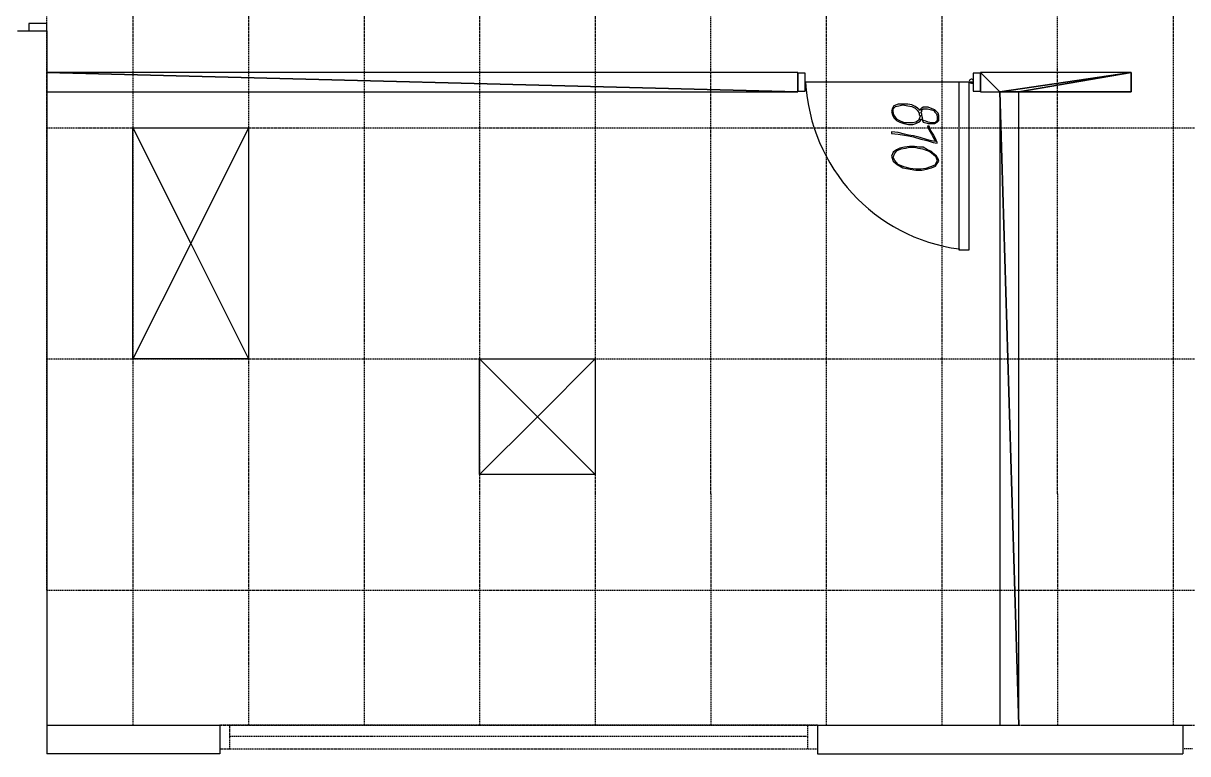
# Model space of a CAD drawing. Header units: millimetres. Extents: x -105583 to -84239, y 226362 to 247787.
# Drawn here: x -99809 to -93764, y 229501 to 233292 of the extents above; entities that cross this region are included whole.
import ezdxf

# ---------------------------------------------------------------- set-up
doc = ezdxf.new("R2010")
doc.units = ezdxf.units.MM
doc.header["$LTSCALE"] = 25.4
doc.linetypes.add('HIDDEN', pattern=[0.375, 0.25, -0.125])
doc.layers.get('0').update_dxf_attribs({"true_color": 0xff5454})
for name, color, linetype, true_color in [('02_Lvl_1', 7, 'Continuous', 0x009987), ('AC', 3, 'Continuous', 0x00ff00), ('Door', 7, 'Continuous', 0x009987), ('PDF_DOORS', 7, 'Continuous', 0x000000), ('PDF_FASCIA', 7, 'Continuous', 0x000000), ('PDF_PANELS', 1, 'Continuous', 0xff0000), ('PDF_PARTITIONS', 7, 'Continuous', 0x000000), ('PDF_WINDOWS', 7, 'HIDDEN', 0x000000), ('Tiles', 7, 'HIDDEN', 0xb3b3b3)]:
    doc.layers.add(name, color=color, linetype=linetype, true_color=true_color)

# ---------------------------------------------------------------- blocks, each defined once
blk = doc.blocks.new('Group_13')
at = {"layer": 'AC', "color": 0}
for p, q in [((0, 600), (300, 300)), ((0, 600), (600, 600)), ((0, 0), (0, 600)), ((600, 600), (300, 300)), ((600, 600), (600, 0)), ((300, 300), (0, 0)), ((300, 300), (600, 0)), ((600, 0), (0, 0))]:
    blk.add_line(p, q, dxfattribs=at)
blk = doc.blocks.new('Group_22')
at = {"layer": 'AC', "color": 0}
for p, q in [((0, 600), (300, 300)), ((0, 600), (600, 600)), ((0, 0), (0, 600)), ((600, 600), (300, 300)), ((600, 600), (600, 0)), ((300, 300), (0, 0)), ((300, 300), (600, 0)), ((600, 0), (0, 0))]:
    blk.add_line(p, q, dxfattribs=at)
blk.add_blockref('Group_13', (0, 0), dxfattribs=at)
blk = doc.blocks.new('Group_1')
at = {"layer": 'PDF_DOORS', "color": 7, "true_color": 0xffffff}
for p, q in [((5914, 17293.1), (5914, 17255)), ((5960.5, 17293.1), (5914, 17293.1)), ((5960.5, 17296.1), (5960.5, 17293.1)), ((6007.1, 17293.1), (5960.5, 17293.1)), ((6007.1, 17255), (6007.1, 17293.1))]:
    blk.add_line(p, q, dxfattribs=at)
at = {"layer": 'PDF_FASCIA', "color": 7, "true_color": 0xffffff}
for p, q in [((6007.1, 13652.5), (6904.6, 13652.5)), ((6904.6, 13652.5), (6904.6, 13529.7)), ((10007.6, 13652.5), (11053.2, 13652.5)), ((10007.6, 13652.5), (10007.6, 13529.7)), ((6904.6, 13504.3), (6007.1, 13504.3)), ((6904.6, 13529.7), (6904.6, 13504.3)), ((10007.6, 13529.7), (10007.6, 13504.3)), ((10007.6, 13504.3), (10492.6, 13504.3)), ((10492.6, 13504.3), (10537.8, 13504.3))]:
    blk.add_line(p, q, dxfattribs=at)
at = {"layer": 'PDF_PANELS', "color": 7, "true_color": 0xffffff}
for p, q in [((5854.7, 17255), (5914, 17255)), ((5914, 17255), (6007.1, 17255)), ((6007.1, 17255), (6007.1, 13652.5)), ((6007.1, 13652.5), (6007.1, 13504.3)), ((11065.9, 13652.5), (11904.1, 13652.5)), ((11904.1, 13652.5), (11904.1, 13529.7)), ((10537.8, 13504.3), (11904.1, 13504.3)), ((11904.1, 13529.7), (11904.1, 13504.3))]:
    blk.add_line(p, q, dxfattribs=at)
at = {"layer": 'PDF_WINDOWS', "color": 7, "true_color": 0xffffff}
for p, q in [((6955.4, 13652.5), (6904.6, 13652.5)), ((6955.4, 13652.5), (6955.4, 13593.2)), ((9956.8, 13652.5), (6955.4, 13652.5)), ((10007.6, 13652.5), (9956.8, 13652.5)), ((9956.8, 13593.2), (9956.8, 13652.5)), ((11904.1, 13652.5), (11954.9, 13652.5)), ((9956.8, 13593.2), (6955.4, 13593.2)), ((6955.4, 13593.2), (6955.4, 13529.7)), ((9956.8, 13529.7), (9956.8, 13593.2)), ((6904.6, 13529.7), (6955.4, 13529.7)), ((6955.4, 13529.7), (9956.8, 13529.7)), ((9956.8, 13529.7), (10007.6, 13529.7)), ((11954.9, 13529.7), (11904.1, 13529.7))]:
    blk.add_line(p, q, dxfattribs=at)
blk = doc.blocks.new('Group_2')
at = {"layer": 'PDF_FASCIA', "color": 7, "true_color": 0xffffff}
for p, q in [((10007.6, 13652.5), (11053.2, 13652.5)), ((10007.6, 13652.5), (10007.6, 13529.7)), ((10007.6, 13529.7), (10007.6, 13504.3)), ((10007.6, 13504.3), (10492.6, 13504.3)), ((10492.6, 13504.3), (10537.8, 13504.3))]:
    blk.add_line(p, q, dxfattribs=at)
at = {"layer": 'PDF_PANELS', "color": 7, "true_color": 0xffffff}
for p, q in [((11065.9, 13652.5), (11904.1, 13652.5)), ((11904.1, 13652.5), (11904.1, 13529.7)), ((10537.8, 13504.3), (11904.1, 13504.3)), ((11904.1, 13529.7), (11904.1, 13504.3))]:
    blk.add_line(p, q, dxfattribs=at)
at = {"color": 0}
blk.add_blockref('Group_1', (0, 0), dxfattribs=at)
blk = doc.blocks.new('Group_5')
at = {"layer": 'Tiles', "color": 0}
for p, q in [((270173.6, 165332.2), (270173.6, 166532.2)), ((270619.9, 166532.2), (270619.9, 165332.2)), ((271219.9, 166532.2), (271219.9, 165332.2)), ((271819.9, 166532.2), (271819.9, 165332.2)), ((272419.9, 166532.2), (272419.9, 165332.2)), ((273019.9, 166532.2), (273019.9, 165332.2)), ((273619.9, 165332.2), (273619.9, 166532.2)), ((274219.9, 166532.2), (274219.9, 165332.2)), ((274819.9, 166532.2), (274819.9, 165332.2)), ((275419.9, 165332.2), (275419.9, 166532.2)), ((276019.9, 166532.2), (276019.9, 165332.2)), ((270173.6, 165332.2), (270619.9, 165332.2)), ((270173.6, 164132.2), (270173.6, 165332.2)), ((270619.9, 165332.2), (270619.9, 164132.2)), ((270619.9, 165332.2), (271219.9, 165332.2)), ((271219.9, 165332.2), (271219.9, 164132.2)), ((271219.9, 165332.2), (271819.9, 165332.2)), ((271819.9, 165332.2), (271819.9, 164132.2)), ((271819.9, 165332.2), (272419.9, 165332.2)), ((272419.9, 165332.2), (272419.9, 164132.2)), ((272419.9, 165332.2), (273019.9, 165332.2)), ((273019.9, 165332.2), (273019.9, 164132.2)), ((273019.9, 165332.2), (273619.9, 165332.2)), ((273619.9, 165332.2), (274219.9, 165332.2)), ((273619.9, 164132.2), (273619.9, 165332.2)), ((274219.9, 165332.2), (274219.9, 164132.2)), ((274219.9, 165332.2), (274819.9, 165332.2)), ((274819.9, 165332.2), (274819.9, 164132.2)), ((274819.9, 165332.2), (275419.9, 165332.2)), ((275419.9, 165332.2), (276019.9, 165332.2)), ((275419.9, 164132.2), (275419.9, 165332.2)), ((276019.9, 165332.2), (276019.9, 164132.2)), ((276019.9, 165332.2), (276619.9, 165332.2)), ((270173.6, 164132.2), (270619.9, 164132.2)), ((270173.6, 163432.2), (270173.6, 164132.2)), ((270619.9, 164132.2), (271219.9, 164132.2)), ((270619.9, 164132.2), (270619.9, 163432.2)), ((271219.9, 164132.2), (271219.9, 163432.2)), ((271219.9, 164132.2), (271819.9, 164132.2)), ((271819.9, 164132.2), (271819.9, 163432.2)), ((271819.9, 164132.2), (272419.9, 164132.2)), ((272419.9, 164132.2), (272419.9, 163432.2)), ((272419.9, 164132.2), (273019.9, 164132.2)), ((273019.9, 164132.2), (273019.9, 163432.2)), ((273019.9, 164132.2), (273619.9, 164132.2)), ((273619.9, 163432.2), (273619.9, 164132.2)), ((273619.9, 164132.2), (274219.9, 164132.2)), ((274219.9, 164132.2), (274219.9, 163432.2)), ((274219.9, 164132.2), (274819.9, 164132.2)), ((274819.9, 164132.2), (274819.9, 163432.2)), ((274819.9, 164132.2), (275419.9, 164132.2)), ((275419.9, 163432.2), (275419.9, 164132.2)), ((275419.9, 164132.2), (276019.9, 164132.2)), ((276019.9, 164132.2), (276019.9, 163432.2)), ((276019.9, 164132.2), (276619.9, 164132.2)), ((270173.6, 162932.2), (270173.6, 163432.2)), ((270619.9, 163432.2), (270619.9, 162932.2)), ((271219.9, 163432.2), (271219.9, 162932.2)), ((271819.9, 163432.2), (271819.9, 162932.2)), ((272419.9, 163432.2), (272419.9, 162932.2)), ((273019.9, 163432.2), (273019.9, 162932.2)), ((273619.9, 163432.2), (273619.9, 162932.2)), ((274219.9, 163432.2), (274219.9, 162932.2)), ((274819.9, 163432.2), (274819.9, 162932.2)), ((275419.9, 163432.2), (275419.9, 162932.2)), ((276019.9, 163432.2), (276019.9, 162932.2)), ((270173.6, 162932.2), (270173.6, 162232.2)), ((270173.6, 162932.2), (270619.9, 162932.2)), ((270619.9, 162932.2), (270619.9, 162232.2)), ((270619.9, 162932.2), (271219.9, 162932.2)), ((271219.9, 162932.2), (271219.9, 162232.2)), ((271219.9, 162932.2), (271819.9, 162932.2)), ((271819.9, 162932.2), (271819.9, 162232.2)), ((271819.9, 162932.2), (272419.9, 162932.2)), ((272419.9, 162932.2), (272419.9, 162232.2)), ((272419.9, 162932.2), (273019.9, 162932.2)), ((273019.9, 162932.2), (273019.9, 162232.2)), ((273019.9, 162932.2), (273619.9, 162932.2)), ((273619.9, 162932.2), (273619.9, 162232.2)), ((273619.9, 162932.2), (274219.9, 162932.2)), ((274219.9, 162932.2), (274219.9, 162232.2)), ((274219.9, 162932.2), (274819.9, 162932.2)), ((274819.9, 162932.2), (274819.9, 162232.2)), ((274819.9, 162932.2), (275419.9, 162932.2)), ((275419.9, 162932.2), (275419.9, 162232.2)), ((275419.9, 162932.2), (276019.9, 162932.2)), ((276019.9, 162932.2), (276019.9, 162232.2)), ((276019.9, 162932.2), (276619.9, 162932.2)), ((270173.6, 162232.2), (270619.9, 162232.2)), ((270619.9, 162232.2), (271219.9, 162232.2)), ((271219.9, 162232.2), (271819.9, 162232.2)), ((271819.9, 162232.2), (272419.9, 162232.2)), ((272419.9, 162232.2), (273019.9, 162232.2)), ((273019.9, 162232.2), (273619.9, 162232.2)), ((273619.9, 162232.2), (274219.9, 162232.2)), ((274219.9, 162232.2), (274819.9, 162232.2)), ((274819.9, 162232.2), (275419.9, 162232.2)), ((275419.9, 162232.2), (276019.9, 162232.2)), ((276019.9, 162232.2), (276619.9, 162232.2))]:
    blk.add_line(p, q, dxfattribs=at)
blk = doc.blocks.new('Group_4')
at = {"layer": 'PDF_DOORS', "color": 7, "true_color": 0xffffff}
for p, q in [((0, 948.3), (0, 910.2)), ((0, 910.2), (36.9, 910.2)), ((36.9, 910.2), (46.6, 910.2)), ((46.6, 910.2), (46.6, 891.4)), ((46.6, 910.2), (48.3, 910.2)), ((48.3, 910.2), (93.1, 910.2)), ((93.1, 910.2), (93.1, 948.3)), ((46.6, 891.4), (46.6, 889)), ((46.6, 889), (918.6, 889)), ((46.6, 889), (46.6, 838.2)), ((918.6, 889), (918.6, 838.2)), ((46.6, 838.2), (46.6, 41)), ((912.8, 838.2), (46.6, 838.2)), ((918.6, 838.2), (912.8, 838.2)), ((0, 38.1), (0, 0)), ((46.6, 38.1), (0, 38.1)), ((46.6, 41), (46.6, 38.1)), ((93.1, 38.1), (46.6, 38.1)), ((93.1, 0), (93.1, 38.1))]:
    blk.add_line(p, q, dxfattribs=at)
for centre, radius, start, end in [((42.6, 901.3), 10.6, 122.66111, 291.81649), ((42.6, 901.3), 10.6, 57.33889, 122.66111), ((42.6, 901.3), 10.6, 0, 57.33889), ((42.6, 901.3), 10.6, 291.81649, 0), ((0.3, 960.5), 920.7, 272.88078, 352.36455), ((0.3, 960.5), 920.7, 352.36455, 352.55676), ((0.3, 960.5), 920.7, 272.6532, 272.88078)]:
    blk.add_arc(centre, radius, start, end, dxfattribs=at)
at = {"layer": 'PDF_PANELS', "color": 7, "true_color": 0xffffff}
for p, q in [((93.1, 948.3), (0, 948.3)), ((0, 0), (93.1, 0))]:
    blk.add_line(p, q, dxfattribs=at)
at = {"layer": 'PDF_PARTITIONS', "color": 7, "true_color": 0xffffff}
for p, q in [((207.4, 728.1), (199, 719.7)), ((220.1, 732.4), (207.4, 728.1)), ((232.8, 732.4), (220.1, 732.4)), ((245.5, 732.4), (232.8, 732.4)), ((254, 723.9), (245.5, 732.4)), ((444.5, 728.1), (431.8, 719.7)), ((457.2, 732.4), (444.5, 728.1)), ((469.9, 723.9), (457.2, 732.4)), ((186.3, 698.5), (177.8, 677.3)), ((177.8, 677.3), (177.8, 664.6)), ((190.5, 711.2), (186.3, 698.5)), ((186.3, 673.1), (190.5, 694.3)), ((186.3, 660.4), (186.3, 673.1)), ((199, 719.7), (190.5, 711.2)), ((190.5, 694.3), (194.7, 707)), ((194.7, 707), (203.2, 711.2)), ((203.2, 711.2), (211.7, 719.7)), ((211.7, 719.7), (224.4, 723.9)), ((224.4, 723.9), (232.8, 723.9)), ((232.8, 723.9), (245.5, 723.9)), ((245.5, 723.9), (249.8, 719.7)), ((249.8, 719.7), (258.2, 711.2)), ((254, 677.3), (249.8, 664.6)), ((262.5, 711.2), (254, 723.9)), ((258.2, 694.3), (254, 677.3)), ((258.2, 711.2), (258.2, 694.3)), ((258.2, 664.6), (262.5, 677.3)), ((262.5, 694.3), (262.5, 711.2)), ((262.5, 677.3), (262.5, 694.3)), ((296.3, 690), (275.2, 681.6)), ((275.2, 681.6), (275.2, 673.1)), ((275.2, 673.1), (296.3, 681.6)), ((317.5, 702.7), (296.3, 690)), ((296.3, 681.6), (317.5, 694.3)), ((338.7, 715.4), (317.5, 702.7)), ((317.5, 694.3), (334.4, 702.7)), ((334.4, 702.7), (355.6, 715.4)), ((347.1, 673.1), (334.4, 635)), ((359.8, 723.9), (338.7, 715.4)), ((351.4, 694.3), (347.1, 673.1)), ((347.1, 656.2), (351.4, 677.3)), ((355.6, 715.4), (351.4, 694.3)), ((351.4, 677.3), (359.8, 702.7)), ((364.1, 723.9), (359.8, 723.9)), ((359.8, 702.7), (364.1, 723.9)), ((397.9, 673.1), (385.2, 651.9)), ((393.7, 647.7), (406.4, 685.8)), ((406.4, 694.3), (397.9, 673.1)), ((406.4, 685.8), (431.8, 715.4)), ((419.1, 707), (406.4, 694.3)), ((431.8, 719.7), (419.1, 707)), ((431.8, 715.4), (444.5, 719.7)), ((444.5, 719.7), (453, 723.9)), ((453, 723.9), (478.4, 711.2)), ((482.6, 715.4), (469.9, 723.9)), ((478.4, 711.2), (486.8, 690)), ((491.1, 694.3), (482.6, 715.4)), ((486.8, 690), (495.3, 664.6)), ((499.5, 668.9), (491.1, 694.3)), ((503.8, 643.5), (499.5, 668.9)), ((173.6, 609.6), (165.1, 592.7)), ((182, 622.3), (173.6, 609.6)), ((173.6, 592.7), (182, 609.6)), ((177.8, 664.6), (177.8, 651.9)), ((177.8, 651.9), (182, 643.5)), ((182, 643.5), (186.3, 639.2)), ((194.7, 635), (182, 622.3)), ((182, 609.6), (194.7, 622.3)), ((186.3, 651.9), (186.3, 660.4)), ((190.5, 643.5), (186.3, 651.9)), ((186.3, 639.2), (194.7, 635)), ((199, 643.5), (190.5, 643.5)), ((194.7, 622.3), (207.4, 630.8)), ((207.4, 639.2), (199, 643.5)), ((211.7, 643.5), (207.4, 639.2)), ((207.4, 630.8), (211.7, 630.8)), ((215.9, 643.5), (211.7, 643.5)), ((211.7, 630.8), (215.9, 630.8)), ((220.1, 643.5), (215.9, 643.5)), ((215.9, 630.8), (220.1, 635)), ((232.8, 647.7), (220.1, 643.5)), ((220.1, 635), (224.4, 635)), ((224.4, 635), (237.1, 630.8)), ((245.5, 651.9), (232.8, 647.7)), ((237.1, 639.2), (245.5, 647.7)), ((249.8, 635), (237.1, 639.2)), ((237.1, 630.8), (245.5, 626.5)), ((249.8, 664.6), (245.5, 651.9)), ((245.5, 647.7), (254, 651.9)), ((245.5, 626.5), (254, 613.8)), ((254, 626.5), (249.8, 635)), ((254, 651.9), (258.2, 664.6)), ((262.5, 613.8), (254, 626.5)), ((254, 613.8), (258.2, 596.9)), ((266.7, 596.9), (262.5, 613.8)), ((334.4, 635), (326, 601.1)), ((330.2, 601.1), (342.9, 639.2)), ((342.9, 639.2), (347.1, 656.2)), ((385.2, 630.8), (381, 605.4)), ((381, 605.4), (381, 580)), ((385.2, 651.9), (385.2, 630.8)), ((385.2, 605.4), (389.5, 626.5)), ((385.2, 580), (385.2, 605.4)), ((389.5, 626.5), (393.7, 647.7)), ((495.3, 664.6), (499.5, 639.2)), ((499.5, 613.8), (495.3, 584.2)), ((499.5, 639.2), (499.5, 613.8)), ((499.5, 584.2), (503.8, 613.8)), ((503.8, 613.8), (503.8, 643.5)), ((165.1, 592.7), (160.9, 571.5)), ((160.9, 571.5), (160.9, 546.1)), ((160.9, 546.1), (160.9, 520.7)), ((165.1, 546.1), (169.3, 571.5)), ((169.3, 524.9), (165.1, 546.1)), ((169.3, 571.5), (173.6, 592.7)), ((258.2, 554.6), (249.8, 533.4)), ((254, 529.2), (262.5, 550.3)), ((258.2, 596.9), (258.2, 580)), ((258.2, 580), (258.2, 554.6)), ((262.5, 550.3), (266.7, 575.7)), ((266.7, 575.7), (266.7, 596.9)), ((317.5, 554.6), (309, 520.7)), ((321.7, 575.7), (317.5, 554.6)), ((317.5, 520.7), (321.7, 554.6)), ((326, 601.1), (321.7, 575.7)), ((321.7, 554.6), (326, 575.7)), ((326, 575.7), (330.2, 601.1)), ((381, 580), (385.2, 554.6)), ((389.5, 558.8), (385.2, 580)), ((385.2, 554.6), (389.5, 529.2)), ((393.7, 537.6), (389.5, 558.8)), ((486.8, 550.3), (474.1, 520.7)), ((474.1, 516.5), (491.1, 546.1)), ((495.3, 584.2), (486.8, 550.3)), ((491.1, 546.1), (499.5, 584.2)), ((160.9, 520.7), (169.3, 499.5)), ((173.6, 508), (169.3, 524.9)), ((169.3, 499.5), (182, 491.1)), ((186.3, 495.3), (173.6, 508)), ((182, 491.1), (199, 486.8)), ((199, 495.3), (186.3, 495.3)), ((215.9, 499.5), (199, 495.3)), ((199, 486.8), (215.9, 491.1)), ((228.6, 508), (215.9, 499.5)), ((215.9, 491.1), (232.8, 499.5)), ((241.3, 516.5), (228.6, 508)), ((232.8, 499.5), (245.5, 512.2)), ((249.8, 533.4), (241.3, 516.5)), ((245.5, 512.2), (254, 529.2)), ((309, 520.7), (304.8, 486.8)), ((304.8, 486.8), (313.3, 486.8)), ((313.3, 486.8), (317.5, 520.7)), ((389.5, 529.2), (397.9, 512.2)), ((402.2, 516.5), (393.7, 537.6)), ((397.9, 512.2), (410.6, 495.3)), ((414.9, 503.8), (402.2, 516.5)), ((410.6, 495.3), (431.8, 486.8)), ((436, 495.3), (414.9, 503.8)), ((431.8, 486.8), (457.2, 495.3)), ((453, 503.8), (436, 495.3)), ((474.1, 520.7), (453, 503.8)), ((457.2, 495.3), (474.1, 516.5))]:
    blk.add_line(p, q, dxfattribs=at)
blk = doc.blocks.new('Group_11')
at = {"layer": 'PDF_PARTITIONS', "color": 0}
for p, q in [((217631.5, 131059.3), (213733.5, 131059.3)), ((213733.5, 131059.3), (213733.5, 130959.3)), ((217631.5, 131059.3), (217631.5, 130959.3)), ((219361.8, 131059.3), (218579.8, 131059.3)), ((218579.8, 131059.3), (218579.8, 130959.3)), ((219361.8, 131059.3), (219361.8, 130959.3)), ((213733.5, 130959.3), (217631.5, 130959.3)), ((218579.8, 130959.3), (218679.8, 130959.3)), ((218679.8, 130959.3), (218679.8, 127672.2)), ((218779.6, 127672.2), (218779.8, 130959.3)), ((219361.8, 130959.3), (218779.8, 130959.3)), ((218679.8, 127672.2), (218779.6, 127672.2))]:
    blk.add_line(p, q, dxfattribs=at)
at = {"layer": 'Door', "color": 0, "rotation": 270.0000000000011}
blk.add_blockref('Group_4', (217631.5, 131055.9), dxfattribs=at)
at = {"layer": 'PDF_PARTITIONS', "color": 0}
mesh = blk.add_polyface(dxfattribs=at)
corners = [(217631.5, 130959.3), (213733.5, 131059.3), (213733.5, 130959.3), (217631.5, 131059.3)]
mesh.append_faces([[corners[k] for k in face] for face in [(0, 1, 2), (1, 0, 3)]], dxfattribs={"vtx0": -1, "color": 0})
mesh = blk.add_polyface(dxfattribs=at)
corners = [(218779.6, 127672.2), (218679.8, 130959.3), (218679.8, 127672.2), (218579.8, 131059.3), (218579.8, 130959.3), (219361.8, 131059.3), (218779.8, 130959.3), (219361.8, 130959.3)]
mesh.append_faces([[corners[k] for k in face] for face in [(0, 1, 2), (1, 3, 4), (5, 6, 7)]], dxfattribs={"vtx0": -1, "color": 0})
mesh.append_faces([[corners[k] for k in face] for face in [(3, 1, 5), (6, 1, 0)]], dxfattribs={"vtx0": -1, "vtx1": -1, "color": 0})
mesh.append_faces([[corners[k] for k in face] for face in [(5, 1, 6)]], dxfattribs={"vtx0": -1, "vtx1": -1, "vtx2": -1, "color": 0})
blk = doc.blocks.new('Group_49')
at = {"color": 0}
blk.add_blockref('Group_2', (-110.1, -10364.6), dxfattribs=at)
at = {"layer": 'AC', "color": 0, "yscale": 2.000000000000005}
blk.add_blockref('Group_22', (6343.3, 5187.9), dxfattribs=at)
at = {"layer": 'AC', "color": 0}
blk.add_blockref('Group_22', (8143.3, 4587.9), dxfattribs=at)
at = {"layer": 'PDF_PARTITIONS', "color": 0}
blk.add_blockref('Group_11', (-207836.5, -124384.3), dxfattribs=at)
at = {"layer": 'Tiles', "color": 0}
blk.add_blockref('Group_5', (-264276.6, -158944.3), dxfattribs=at)

msp = doc.modelspace()

# ---------------------------------------------------------------- block references
at = {"layer": '02_Lvl_1', "color": 0}
msp.add_blockref('Group_49', (-105583.5, 226361.7), dxfattribs=at)

doc.saveas('drawing.dxf')
